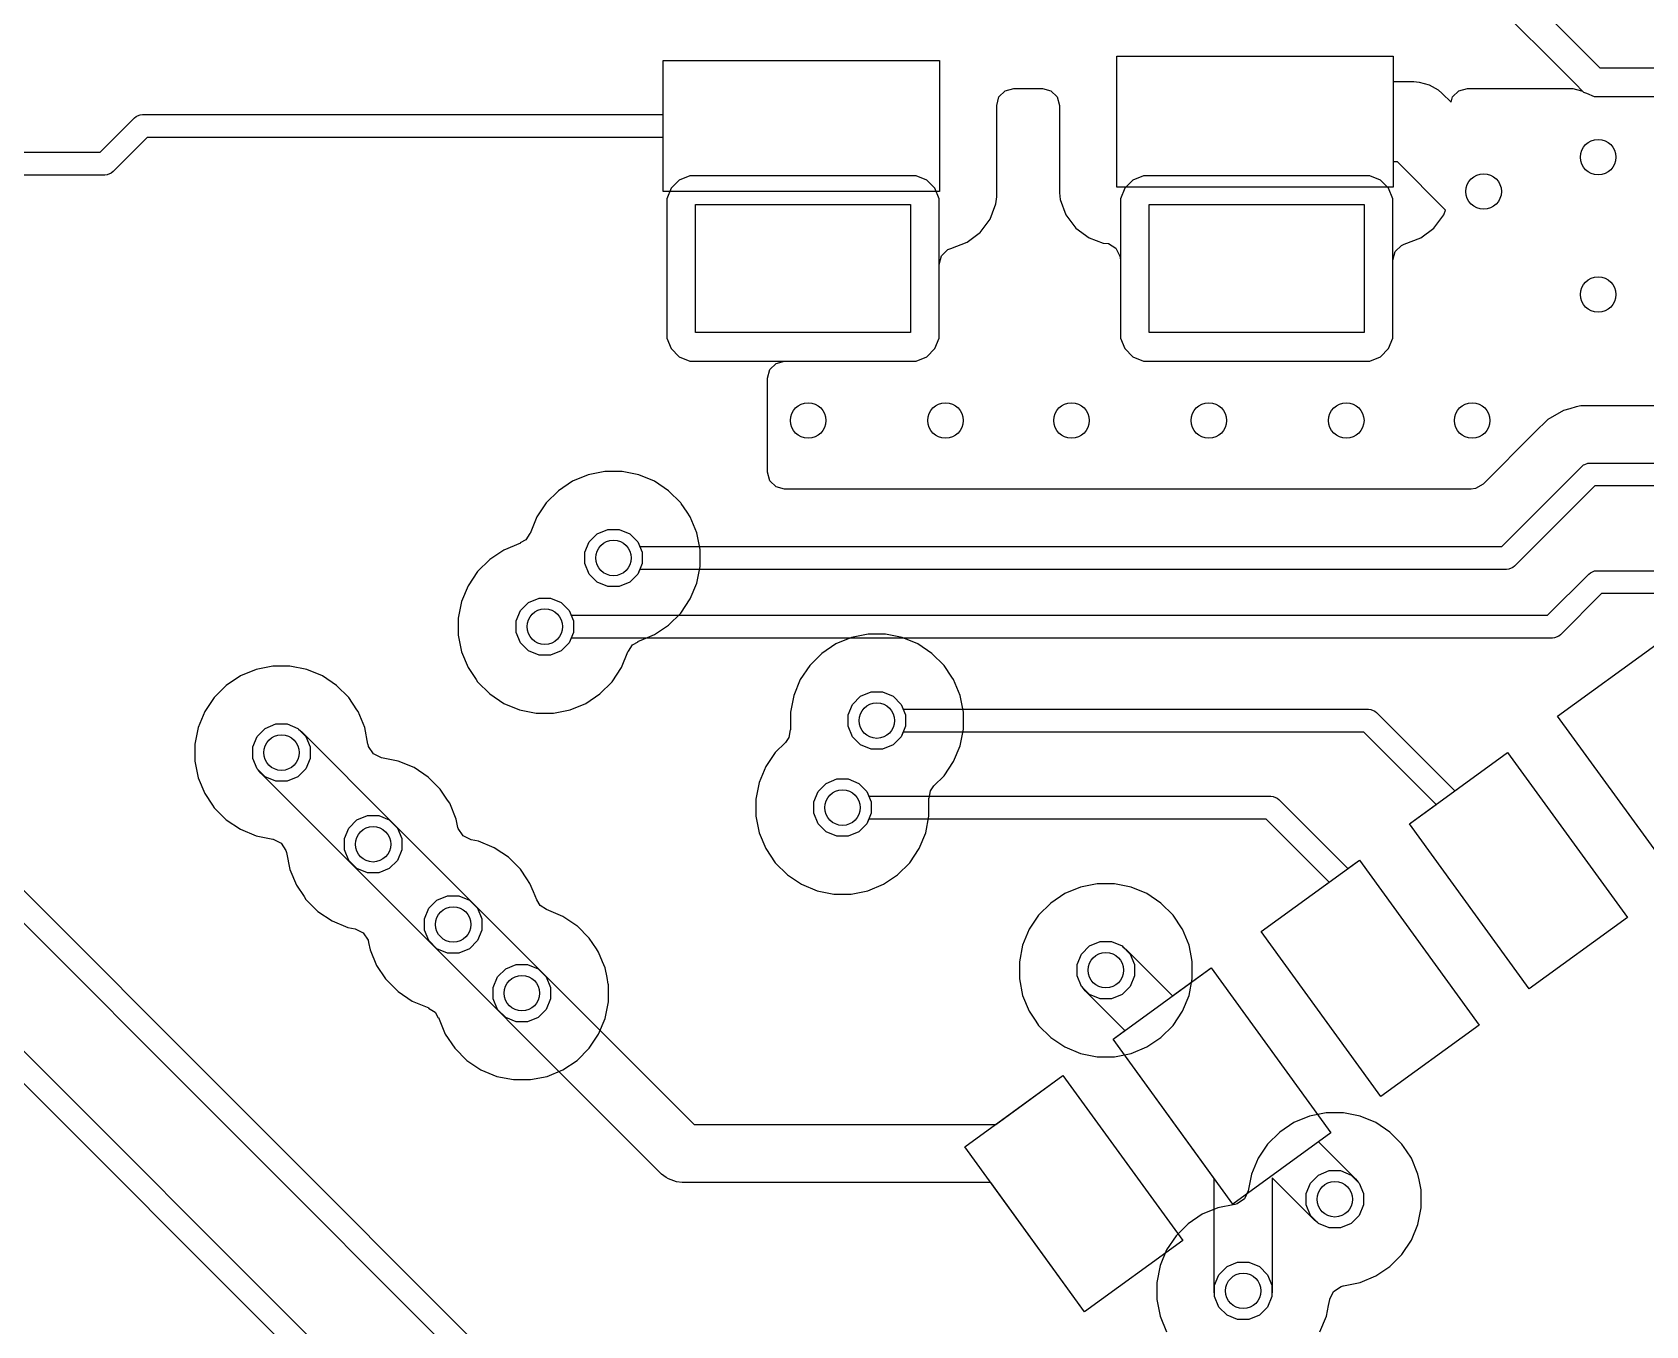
# Model space of a CAD drawing. Extents: x 0 to 3.78, y -0.8 to 2.03.
# Drawn here: x 2.316 to 2.871, y 0.634 to 1.078 of the extents above; entities that cross this region are included whole.
import ezdxf

# ---------------------------------------------------------------- set-up
doc = ezdxf.new("R2010")
doc.units = 0
doc.header["$MEASUREMENT"] = 0
doc.layers.add('BLACK', color=7, linetype='CONTINUOUS')

msp = doc.modelspace()

# ---------------------------------------------------------------- linework, layer by layer
at = {"layer": 'BLACK', "linetype": 'CONTINUOUS'}
for p, q in [((2.82491, 1.09617), (2.85491, 1.06617)), ((2.81654, 1.09059), (2.84621, 1.06092)), ((2.5328, 1.05009), (2.5328, 1.06865)), ((2.5328, 1.06865), (2.6278, 1.06865)), ((2.5328, 1.02365), (2.5328, 1.06865)), ((2.5328, 1.06865), (2.6278, 1.06865)), ((2.6278, 1.06865), (2.6278, 1.02365)), ((2.6278, 1.06865), (2.6278, 1.02365)), ((2.6888, 1.0251), (2.6888, 1.0701)), ((2.6888, 1.0701), (2.7838, 1.0701)), ((2.6888, 1.0251), (2.6888, 1.0701)), ((2.6888, 1.0701), (2.7838, 1.0701)), ((2.7838, 1.0701), (2.7838, 1.06138)), ((2.7838, 1.0701), (2.7838, 1.0251)), ((2.85491, 1.06617), (3.52491, 1.06617)), ((2.7838, 1.06138), (2.79098, 1.06138)), ((2.79098, 1.06138), (2.79278, 1.06126)), ((2.79278, 1.06126), (2.79626, 1.06033)), ((2.79626, 1.06033), (2.79937, 1.05853)), ((2.84621, 1.06092), (2.84621, 1.06092)), ((2.84621, 1.06092), (2.84932, 1.05781)), ((2.64751, 1.05319), (2.64829, 1.05612)), ((2.64829, 1.05612), (2.65044, 1.05827)), ((2.65044, 1.05827), (2.65337, 1.05906)), ((2.65337, 1.05906), (2.66325, 1.05906)), ((2.66325, 1.05906), (2.66618, 1.05827)), ((2.66618, 1.05827), (2.66833, 1.05612)), ((2.66833, 1.05612), (2.66911, 1.05319)), ((2.79937, 1.05853), (2.80073, 1.05734)), ((2.80073, 1.05734), (2.80378, 1.05429)), ((2.80378, 1.05429), (2.80427, 1.05612)), ((2.80427, 1.05612), (2.80642, 1.05827)), ((2.80642, 1.05827), (2.80935, 1.05906)), ((2.80935, 1.05906), (2.84568, 1.05906)), ((2.84568, 1.05906), (2.84861, 1.05827)), ((2.84861, 1.05827), (2.84894, 1.05807)), ((2.84894, 1.05807), (2.84932, 1.05781)), ((2.84932, 1.05781), (2.85038, 1.05737)), ((2.84932, 1.05781), (2.84932, 1.05781)), ((2.84932, 1.05781), (2.84932, 1.05781)), ((2.84932, 1.05781), (2.85038, 1.05737)), ((2.85038, 1.05737), (2.85038, 1.05737)), ((2.85038, 1.05737), (2.85294, 1.05631)), ((2.85038, 1.05737), (2.85038, 1.05737)), ((2.85038, 1.05737), (2.85294, 1.05631)), ((2.85294, 1.05631), (2.85755, 1.05631)), ((2.85294, 1.05631), (2.85755, 1.05631)), ((2.85755, 1.05631), (2.85755, 1.05631)), ((2.85755, 1.05631), (3.50918, 1.05631)), ((2.85755, 1.05631), (2.85755, 1.05631)), ((2.85755, 1.05631), (3.03938, 1.05631)), ((2.33922, 1.03717), (2.351, 1.04894)), ((2.351, 1.04894), (2.35159, 1.04943)), ((2.35159, 1.04943), (2.35201, 1.0496)), ((2.35201, 1.0496), (2.35301, 1.05002)), ((2.35301, 1.05002), (2.35378, 1.05009)), ((2.35378, 1.05009), (2.5328, 1.05009)), ((2.64751, 1.02177), (2.64751, 1.05319)), ((2.66911, 1.05319), (2.66911, 1.02322)), ((2.35541, 1.04222), (2.34364, 1.03044)), ((2.5328, 1.04222), (2.35541, 1.04222)), ((2.5328, 1.02365), (2.5328, 1.04222)), ((1.31669, 1.03717), (2.33922, 1.03717)), ((2.78528, 1.03382), (2.7838, 1.03382)), ((2.7838, 1.03382), (2.7838, 1.0251)), ((2.80187, 1.01722), (2.78528, 1.03382)), ((2.34085, 1.02929), (1.31832, 1.02929)), ((2.34162, 1.02937), (2.34085, 1.02929)), ((2.34304, 1.02995), (2.34162, 1.02937)), ((2.34364, 1.03044), (2.34304, 1.02995)), ((2.53832, 1.02753), (2.53554, 1.02476)), ((2.54194, 1.02904), (2.53832, 1.02753)), ((2.54587, 1.02904), (2.54194, 1.02904)), ((2.54194, 1.02904), (2.54194, 1.02904)), ((2.61987, 1.02904), (2.54587, 1.02904)), ((2.62349, 1.02753), (2.61987, 1.02904)), ((2.61987, 1.02904), (2.61987, 1.02904)), ((2.62627, 1.02476), (2.62349, 1.02753)), ((2.62349, 1.02753), (2.62349, 1.02753)), ((2.62349, 1.02753), (2.62349, 1.02753)), ((2.69432, 1.02753), (2.69154, 1.02476)), ((2.69794, 1.02904), (2.69432, 1.02753)), ((2.70187, 1.02904), (2.69794, 1.02904)), ((2.69794, 1.02904), (2.69794, 1.02904)), ((2.77587, 1.02904), (2.70187, 1.02904)), ((2.77949, 1.02753), (2.77587, 1.02904)), ((2.77587, 1.02904), (2.77587, 1.02904)), ((2.78227, 1.02476), (2.77949, 1.02753)), ((2.77949, 1.02753), (2.77949, 1.02753)), ((2.77949, 1.02753), (2.77949, 1.02753)), ((2.6278, 1.02365), (2.5328, 1.02365)), ((2.6278, 1.02365), (2.5328, 1.02365)), ((2.53554, 1.02476), (2.53404, 1.02113)), ((2.53404, 1.02113), (2.53404, 0.97321)), ((2.62777, 1.02113), (2.62627, 1.02476)), ((2.62777, 1.02113), (2.62777, 1.02113)), ((2.62777, 0.97321), (2.62777, 1.02113)), ((2.64726, 1.01942), (2.64751, 1.02177)), ((2.66911, 1.02322), (2.66911, 1.02321)), ((2.66911, 1.02321), (2.66937, 1.02087)), ((2.66937, 1.02087), (2.67134, 1.01557)), ((2.7838, 1.0251), (2.6888, 1.0251)), ((2.7838, 1.0251), (2.6888, 1.0251)), ((2.69154, 1.02476), (2.69004, 1.02113)), ((2.69004, 1.02113), (2.69004, 0.97321)), ((2.78377, 1.02113), (2.78227, 1.02476)), ((2.78377, 1.01514), (2.78377, 1.02113)), ((2.54391, 1.01917), (2.61791, 1.01917)), ((2.54391, 0.97517), (2.54391, 1.01917)), ((2.61791, 1.01917), (2.61791, 0.97517)), ((2.64528, 1.01411), (2.64608, 1.01626)), ((2.64608, 1.01626), (2.64726, 1.01942)), ((2.67134, 1.01557), (2.67134, 1.01557)), ((2.67134, 1.01557), (2.67474, 1.01104)), ((2.69991, 1.01917), (2.77391, 1.01917)), ((2.69991, 0.97517), (2.69991, 1.01917)), ((2.77391, 1.01917), (2.77391, 0.97517)), ((2.79786, 1.01104), (2.80125, 1.01557)), ((2.80125, 1.01557), (2.80187, 1.01722)), ((2.80125, 1.01557), (2.80125, 1.01557)), ((2.64188, 1.00958), (2.64358, 1.01185)), ((2.64358, 1.01185), (2.64528, 1.01411)), ((2.64528, 1.01411), (2.64528, 1.01411)), ((2.67474, 1.01104), (2.67474, 1.01104)), ((2.67474, 1.01104), (2.67927, 1.00764)), ((2.78377, 0.97321), (2.78377, 1.01514)), ((2.79333, 1.00764), (2.79786, 1.01104)), ((2.79786, 1.01104), (2.79786, 1.01104)), ((2.63169, 1.00407), (2.63734, 1.00618)), ((2.63734, 1.00618), (2.64152, 1.00931)), ((2.63734, 1.00618), (2.63734, 1.00618)), ((2.64152, 1.00931), (2.64188, 1.00958)), ((2.67927, 1.00764), (2.67927, 1.00764)), ((2.67927, 1.00764), (2.68414, 1.00583)), ((2.68414, 1.00583), (2.68596, 1.00574)), ((2.68596, 1.00574), (2.68852, 1.0041)), ((2.78455, 1.00294), (2.7867, 1.00508)), ((2.7867, 1.00508), (2.78758, 1.0055)), ((2.78758, 1.0055), (2.79333, 1.00764)), ((2.79333, 1.00764), (2.79333, 1.00764)), ((2.09334, 1.00278), (2.50163, 0.59449)), ((2.62777, 0.99855), (2.62855, 1.00149)), ((2.62855, 1.00149), (2.6307, 1.00363)), ((2.6307, 1.00363), (2.63171, 1.00403)), ((2.63171, 1.00403), (2.63169, 1.00407)), ((2.68852, 1.0041), (2.68991, 1.0014)), ((2.68991, 1.0014), (2.69004, 1.00015)), ((2.69004, 1.00015), (2.69004, 0.97321)), ((2.78377, 1), (2.78455, 1.00294)), ((2.78377, 0.97321), (2.78377, 1)), ((2.49722, 0.58777), (2.08892, 0.99606)), ((2.62777, 0.97321), (2.62777, 0.99855)), ((2.06971, 0.97129), (2.48195, 0.55906)), ((2.53404, 0.97321), (2.53554, 0.96959)), ((2.61791, 0.97517), (2.54391, 0.97517)), ((2.62627, 0.96959), (2.62777, 0.97321)), ((2.62627, 0.96959), (2.62777, 0.97321)), ((2.69004, 0.97321), (2.69154, 0.96959)), ((2.69004, 0.97321), (2.69154, 0.96959)), ((2.77391, 0.97517), (2.69991, 0.97517)), ((2.78227, 0.96959), (2.78377, 0.97321)), ((2.78227, 0.96959), (2.78377, 0.97321)), ((2.53554, 0.96959), (2.53554, 0.96959)), ((2.53554, 0.96959), (2.53554, 0.96959)), ((2.53554, 0.96959), (2.53832, 0.96681)), ((2.53832, 0.96681), (2.54194, 0.96531)), ((2.61987, 0.96531), (2.62349, 0.96681)), ((2.61987, 0.96531), (2.62349, 0.96681)), ((2.62349, 0.96681), (2.62627, 0.96959)), ((2.62349, 0.96681), (2.62627, 0.96959)), ((2.69154, 0.96959), (2.69154, 0.96959)), ((2.69154, 0.96959), (2.69154, 0.96959)), ((2.69154, 0.96959), (2.69432, 0.96681)), ((2.69154, 0.96959), (2.69154, 0.96959)), ((2.69154, 0.96959), (2.69154, 0.96959)), ((2.69154, 0.96959), (2.69432, 0.96681)), ((2.69432, 0.96681), (2.69794, 0.96531)), ((2.69432, 0.96681), (2.69794, 0.96531)), ((2.77587, 0.96531), (2.77949, 0.96681)), ((2.77587, 0.96531), (2.77949, 0.96681)), ((2.77949, 0.96681), (2.78227, 0.96959)), ((2.77949, 0.96681), (2.78227, 0.96959)), ((2.47753, 0.55233), (2.0653, 0.96457)), ((2.54194, 0.96531), (2.54194, 0.96531)), ((2.54194, 0.96531), (2.61987, 0.96531)), ((2.5687, 0.95944), (2.56949, 0.96238)), ((2.56949, 0.96238), (2.57163, 0.96453)), ((2.57163, 0.96453), (2.57457, 0.96531)), ((2.57457, 0.96531), (2.61987, 0.96531)), ((2.61987, 0.96531), (2.61987, 0.96531)), ((2.61987, 0.96531), (2.61987, 0.96531)), ((2.69794, 0.96531), (2.69794, 0.96531)), ((2.69794, 0.96531), (2.77587, 0.96531)), ((2.69794, 0.96531), (2.69794, 0.96531)), ((2.69794, 0.96531), (2.77587, 0.96531)), ((2.77587, 0.96531), (2.77587, 0.96531)), ((2.77587, 0.96531), (2.77587, 0.96531)), ((2.5687, 0.92715), (2.5687, 0.95944)), ((2.84461, 0.94896), (2.84241, 0.94837)), ((2.84681, 0.94955), (2.84461, 0.94896)), ((2.84842, 0.94998), (2.84681, 0.94955)), ((2.84681, 0.94955), (2.84681, 0.94955)), ((2.95123, 0.94998), (2.84842, 0.94998)), ((2.83702, 0.94525), (2.83261, 0.94085)), ((2.84241, 0.94837), (2.83702, 0.94525)), ((2.83261, 0.94085), (2.81476, 0.923)), ((2.51282, 0.92738), (2.50707, 0.92624)), ((2.51868, 0.92738), (2.51282, 0.92738)), ((2.52442, 0.92624), (2.51868, 0.92738)), ((2.56949, 0.92421), (2.5687, 0.92715)), ((2.8212, 0.90157), (2.84875, 0.92912)), ((2.84875, 0.92912), (2.84935, 0.92961)), ((2.84935, 0.92961), (2.84976, 0.92978)), ((2.84976, 0.92978), (2.85076, 0.9302)), ((2.85076, 0.9302), (2.85153, 0.93027)), ((2.85153, 0.93027), (2.95471, 0.93027)), ((2.50166, 0.924), (2.49679, 0.92074)), ((2.50707, 0.92624), (2.50166, 0.924)), ((2.50166, 0.924), (2.50166, 0.924)), ((2.50707, 0.92624), (2.50707, 0.92624)), ((2.52984, 0.924), (2.52442, 0.92624)), ((2.52442, 0.92624), (2.52442, 0.92624)), ((2.53471, 0.92074), (2.52984, 0.924)), ((2.52984, 0.924), (2.52984, 0.924)), ((2.57163, 0.92207), (2.56949, 0.92421)), ((2.57457, 0.92128), (2.57163, 0.92207)), ((2.81061, 0.92128), (2.57457, 0.92128)), ((2.81213, 0.92148), (2.81061, 0.92128)), ((2.81476, 0.923), (2.81213, 0.92148)), ((2.85316, 0.9224), (2.82562, 0.89485)), ((2.94929, 0.9224), (2.85316, 0.9224)), ((2.49264, 0.9166), (2.48939, 0.91173)), ((2.49679, 0.92074), (2.49264, 0.9166)), ((2.49264, 0.9166), (2.49264, 0.9166)), ((2.49679, 0.92074), (2.49679, 0.92074)), ((2.53885, 0.9166), (2.53471, 0.92074)), ((2.53471, 0.92074), (2.53471, 0.92074)), ((2.53904, 0.91632), (2.53885, 0.9166)), ((2.54103, 0.91334), (2.53904, 0.91632)), ((2.48939, 0.91173), (2.48704, 0.90605)), ((2.48939, 0.91173), (2.48939, 0.91173)), ((2.54211, 0.91173), (2.54103, 0.91334)), ((2.54103, 0.91334), (2.54103, 0.91334)), ((2.54435, 0.90631), (2.54211, 0.91173)), ((2.54211, 0.91173), (2.54211, 0.91173)), ((2.54211, 0.91173), (2.54211, 0.91173)), ((2.48695, 0.90608), (2.48559, 0.9039)), ((2.48704, 0.90605), (2.48695, 0.90608)), ((2.5074, 0.90322), (2.51017, 0.90599)), ((2.5074, 0.90322), (2.51017, 0.90599)), ((2.51017, 0.90599), (2.51379, 0.90748)), ((2.51017, 0.90599), (2.51379, 0.90748)), ((2.51379, 0.90748), (2.51771, 0.90748)), ((2.51379, 0.90748), (2.51771, 0.90748)), ((2.51771, 0.90748), (2.52133, 0.90599)), ((2.51771, 0.90748), (2.52133, 0.90599)), ((2.52133, 0.90599), (2.5241, 0.90322)), ((2.52133, 0.90599), (2.5241, 0.90322)), ((2.54549, 0.90057), (2.54435, 0.90631)), ((2.47804, 0.90037), (2.47317, 0.89712)), ((2.48372, 0.90273), (2.47804, 0.90037)), ((2.47804, 0.90037), (2.47804, 0.90037)), ((2.48559, 0.9039), (2.48369, 0.9028)), ((2.48369, 0.9028), (2.48372, 0.90273)), ((2.5059, 0.8996), (2.5074, 0.90322)), ((2.5059, 0.8996), (2.5074, 0.90322)), ((2.5059, 0.89568), (2.5059, 0.8996)), ((2.5059, 0.89568), (2.5059, 0.8996)), ((2.5241, 0.90322), (2.52559, 0.8996)), ((2.5241, 0.90322), (2.52477, 0.90157)), ((2.52477, 0.90157), (2.8212, 0.90157)), ((2.52559, 0.8996), (2.52559, 0.89568)), ((2.54549, 0.89471), (2.54549, 0.90057)), ((2.47317, 0.89712), (2.46902, 0.89298)), ((2.47317, 0.89712), (2.47317, 0.89712)), ((2.5074, 0.89206), (2.5059, 0.89568)), ((2.5074, 0.89206), (2.5059, 0.89568)), ((2.52559, 0.89568), (2.5241, 0.89206)), ((2.52477, 0.8937), (2.5241, 0.89206)), ((2.82283, 0.8937), (2.52477, 0.8937)), ((2.54435, 0.88896), (2.54549, 0.89471)), ((2.8236, 0.89378), (2.82283, 0.8937)), ((2.82502, 0.89436), (2.8236, 0.89378)), ((2.82562, 0.89485), (2.82502, 0.89436)), ((2.46577, 0.8881), (2.46352, 0.88269)), ((2.46902, 0.89298), (2.46577, 0.88811)), ((2.46577, 0.88811), (2.46577, 0.8881)), ((2.46902, 0.89298), (2.46902, 0.89298)), ((2.51017, 0.88929), (2.5074, 0.89206)), ((2.51017, 0.88929), (2.5074, 0.89206)), ((2.51379, 0.88779), (2.51017, 0.88929)), ((2.51379, 0.88779), (2.51017, 0.88929)), ((2.51771, 0.88779), (2.51379, 0.88779)), ((2.51771, 0.88779), (2.51379, 0.88779)), ((2.52133, 0.88929), (2.51771, 0.88779)), ((2.52133, 0.88929), (2.51771, 0.88779)), ((2.5241, 0.89206), (2.52133, 0.88929)), ((2.5241, 0.89206), (2.52133, 0.88929)), ((2.54211, 0.88355), (2.54435, 0.88896)), ((2.83695, 0.87795), (2.85109, 0.89209)), ((2.85109, 0.89209), (2.85169, 0.89258)), ((2.85169, 0.89258), (2.85311, 0.89317)), ((2.85311, 0.89317), (2.85388, 0.89325)), ((2.85388, 0.89325), (2.90374, 0.89325)), ((2.46352, 0.88269), (2.46238, 0.87695)), ((2.46352, 0.88269), (2.46352, 0.88269)), ((2.48378, 0.87959), (2.48655, 0.88236)), ((2.48378, 0.87959), (2.48655, 0.88236)), ((2.48655, 0.88236), (2.49017, 0.88386)), ((2.48655, 0.88236), (2.49017, 0.88386)), ((2.49017, 0.88386), (2.49408, 0.88386)), ((2.49017, 0.88386), (2.49408, 0.88386)), ((2.49408, 0.88386), (2.4977, 0.88236)), ((2.49408, 0.88386), (2.4977, 0.88236)), ((2.4977, 0.88236), (2.50047, 0.87959)), ((2.4977, 0.88236), (2.50047, 0.87959)), ((2.53885, 0.87868), (2.54211, 0.88355)), ((2.85551, 0.88537), (2.84137, 0.87123)), ((2.89832, 0.88537), (2.85551, 0.88537)), ((2.46238, 0.87695), (2.46238, 0.87109)), ((2.48228, 0.87597), (2.48378, 0.87959)), ((2.48228, 0.87597), (2.48378, 0.87959)), ((2.50047, 0.87959), (2.50197, 0.87597)), ((2.50047, 0.87959), (2.50115, 0.87795)), ((2.50115, 0.87795), (2.83695, 0.87795)), ((2.53471, 0.87453), (2.53885, 0.87868)), ((2.46238, 0.87109), (2.46352, 0.86534)), ((2.48228, 0.87206), (2.48228, 0.87597)), ((2.48228, 0.87206), (2.48228, 0.87597)), ((2.48378, 0.86844), (2.48228, 0.87206)), ((2.48378, 0.86844), (2.48228, 0.87206)), ((2.50197, 0.87206), (2.50047, 0.86844)), ((2.50197, 0.87597), (2.50197, 0.87206)), ((2.52605, 0.86971), (2.52984, 0.87128)), ((2.52984, 0.87128), (2.53471, 0.87453)), ((2.60337, 0.87148), (2.59762, 0.87033)), ((2.60923, 0.87148), (2.60337, 0.87148)), ((2.61498, 0.87033), (2.60923, 0.87148)), ((2.84137, 0.87123), (2.84077, 0.87074)), ((2.48655, 0.86567), (2.48378, 0.86844)), ((2.48655, 0.86567), (2.48378, 0.86844)), ((2.49017, 0.86417), (2.48655, 0.86567)), ((2.49017, 0.86417), (2.48655, 0.86567)), ((2.4977, 0.86567), (2.49408, 0.86417)), ((2.4977, 0.86567), (2.49408, 0.86417)), ((2.50047, 0.86844), (2.4977, 0.86567)), ((2.50047, 0.86844), (2.4977, 0.86567)), ((2.50115, 0.87008), (2.50047, 0.86844)), ((2.83858, 0.87008), (2.50115, 0.87008)), ((2.52073, 0.86534), (2.52084, 0.86561)), ((2.52084, 0.86561), (2.52092, 0.86557)), ((2.52092, 0.86557), (2.52228, 0.86775)), ((2.52228, 0.86775), (2.52419, 0.86886)), ((2.52416, 0.86893), (2.52605, 0.86971)), ((2.52419, 0.86886), (2.52416, 0.86893)), ((2.59221, 0.86809), (2.58734, 0.86484)), ((2.59762, 0.87033), (2.59221, 0.86809)), ((2.59221, 0.86809), (2.59221, 0.86809)), ((2.59762, 0.87033), (2.59762, 0.87033)), ((2.62039, 0.86809), (2.61498, 0.87033)), ((2.61498, 0.87033), (2.61498, 0.87033)), ((2.62526, 0.86484), (2.62039, 0.86809)), ((2.62039, 0.86809), (2.62039, 0.86809)), ((2.83935, 0.87015), (2.83858, 0.87008)), ((2.84077, 0.87074), (2.83935, 0.87015)), ((2.84039, 0.84328), (2.87415, 0.86781)), ((2.84039, 0.84328), (2.87415, 0.86781)), ((2.39865, 0.86045), (2.3929, 0.85931)), ((2.4045, 0.86045), (2.39865, 0.86045)), ((2.41025, 0.85931), (2.4045, 0.86045)), ((2.46352, 0.86534), (2.46352, 0.86534)), ((2.46352, 0.86534), (2.46577, 0.85993)), ((2.49408, 0.86417), (2.49017, 0.86417)), ((2.49408, 0.86417), (2.49017, 0.86417)), ((2.51848, 0.85993), (2.52073, 0.86534)), ((2.52073, 0.86534), (2.52073, 0.86534)), ((2.5832, 0.86069), (2.57994, 0.85582)), ((2.58734, 0.86484), (2.5832, 0.86069)), ((2.5832, 0.86069), (2.5832, 0.86069)), ((2.58734, 0.86484), (2.58734, 0.86484)), ((2.6294, 0.86069), (2.62526, 0.86484)), ((2.62526, 0.86484), (2.62526, 0.86484)), ((2.63213, 0.85661), (2.6294, 0.86069)), ((2.6294, 0.86069), (2.6294, 0.86069)), ((2.38749, 0.85707), (2.38261, 0.85381)), ((2.3929, 0.85931), (2.38749, 0.85707)), ((2.38749, 0.85707), (2.38749, 0.85707)), ((2.3929, 0.85931), (2.3929, 0.85931)), ((2.41566, 0.85707), (2.41025, 0.85931)), ((2.41025, 0.85931), (2.41025, 0.85931)), ((2.42054, 0.85381), (2.41566, 0.85707)), ((2.41566, 0.85707), (2.41566, 0.85707)), ((2.46577, 0.85993), (2.46577, 0.85993)), ((2.46577, 0.85993), (2.46851, 0.85582)), ((2.46851, 0.85582), (2.46902, 0.85506)), ((2.46902, 0.85506), (2.47317, 0.85091)), ((2.51109, 0.85091), (2.51523, 0.85506)), ((2.51523, 0.85506), (2.51848, 0.85993)), ((2.57994, 0.85582), (2.5777, 0.85041)), ((2.57994, 0.85582), (2.57994, 0.85582)), ((2.63266, 0.85582), (2.63213, 0.85661)), ((2.6349, 0.85041), (2.63266, 0.85582)), ((2.37847, 0.84967), (2.37522, 0.8448)), ((2.38261, 0.85381), (2.37847, 0.84967)), ((2.37847, 0.84967), (2.37847, 0.84967)), ((2.38261, 0.85381), (2.38261, 0.85381)), ((2.42468, 0.84967), (2.42054, 0.85381)), ((2.42054, 0.85381), (2.42054, 0.85381)), ((2.42752, 0.84541), (2.42468, 0.84967)), ((2.42468, 0.84967), (2.42468, 0.84967)), ((2.47317, 0.85091), (2.47317, 0.85091)), ((2.47317, 0.85091), (2.47804, 0.84766)), ((2.50622, 0.84766), (2.51109, 0.85091)), ((2.5777, 0.85041), (2.57656, 0.84466)), ((2.5777, 0.85041), (2.5777, 0.85041)), ((2.59795, 0.84731), (2.60072, 0.85008)), ((2.59795, 0.84731), (2.60072, 0.85008)), ((2.60072, 0.85008), (2.60434, 0.85158)), ((2.60072, 0.85008), (2.60434, 0.85158)), ((2.60434, 0.85158), (2.60826, 0.85158)), ((2.60434, 0.85158), (2.60826, 0.85158)), ((2.60826, 0.85158), (2.61188, 0.85008)), ((2.60826, 0.85158), (2.61188, 0.85008)), ((2.61188, 0.85008), (2.61465, 0.84731)), ((2.61188, 0.85008), (2.61465, 0.84731)), ((2.63604, 0.84466), (2.6349, 0.85041)), ((2.37522, 0.8448), (2.37297, 0.83938)), ((2.37522, 0.8448), (2.37522, 0.8448)), ((2.42793, 0.8448), (2.42752, 0.84541)), ((2.43018, 0.83938), (2.42793, 0.8448)), ((2.47804, 0.84766), (2.47804, 0.84766)), ((2.47804, 0.84766), (2.47804, 0.84766)), ((2.47804, 0.84766), (2.48345, 0.84541)), ((2.48345, 0.84541), (2.4892, 0.84427)), ((2.4892, 0.84427), (2.49506, 0.84427)), ((2.49506, 0.84427), (2.5008, 0.84541)), ((2.5008, 0.84541), (2.50622, 0.84766)), ((2.57656, 0.84466), (2.57656, 0.83851)), ((2.59645, 0.84369), (2.59795, 0.84731)), ((2.59645, 0.84369), (2.59795, 0.84731)), ((2.59645, 0.83977), (2.59645, 0.84369)), ((2.59645, 0.83977), (2.59645, 0.84369)), ((2.61465, 0.84731), (2.61615, 0.84369)), ((2.61465, 0.84731), (2.61533, 0.84567)), ((2.61533, 0.84567), (2.77535, 0.84567)), ((2.61615, 0.84369), (2.61615, 0.83977)), ((2.63604, 0.8388), (2.63604, 0.84466)), ((2.77535, 0.84567), (2.77611, 0.84559)), ((2.77611, 0.84559), (2.77753, 0.84501)), ((2.77753, 0.84501), (2.77813, 0.84452)), ((2.77813, 0.84452), (2.80504, 0.8176)), ((2.37297, 0.83938), (2.37183, 0.83364)), ((2.37297, 0.83938), (2.37297, 0.83938)), ((2.39323, 0.83629), (2.396, 0.83906)), ((2.39323, 0.83629), (2.396, 0.83906)), ((2.396, 0.83906), (2.39962, 0.84056)), ((2.396, 0.83906), (2.39962, 0.84056)), ((2.39962, 0.84056), (2.40353, 0.84056)), ((2.39962, 0.84056), (2.40353, 0.84056)), ((2.40353, 0.84056), (2.40715, 0.83906)), ((2.40353, 0.84056), (2.40715, 0.83906)), ((2.40715, 0.83906), (2.40992, 0.83629)), ((2.40715, 0.83906), (2.40744, 0.83877)), ((2.40744, 0.83877), (2.40865, 0.83778)), ((2.40865, 0.83778), (2.44014, 0.80628)), ((2.43132, 0.83364), (2.43018, 0.83938)), ((2.57647, 0.83851), (2.57604, 0.83596)), ((2.57656, 0.83851), (2.57647, 0.83851)), ((2.59795, 0.83615), (2.59645, 0.83977)), ((2.59795, 0.83615), (2.59645, 0.83977)), ((2.61615, 0.83977), (2.61465, 0.83615)), ((2.61533, 0.8378), (2.61465, 0.83615)), ((2.77372, 0.8378), (2.61533, 0.8378)), ((2.6349, 0.83306), (2.63604, 0.8388)), ((2.7986, 0.81292), (2.77372, 0.8378)), ((2.88158, 0.78659), (2.84039, 0.84328)), ((2.88158, 0.78659), (2.84039, 0.84328)), ((2.37183, 0.83364), (2.37183, 0.82778)), ((2.39173, 0.83267), (2.39323, 0.83629)), ((2.39173, 0.83267), (2.39323, 0.83629)), ((2.39173, 0.82875), (2.39173, 0.83267)), ((2.39173, 0.82875), (2.39173, 0.83267)), ((2.40992, 0.83629), (2.41142, 0.83267)), ((2.41142, 0.83267), (2.41142, 0.82875)), ((2.43133, 0.83358), (2.43132, 0.83364)), ((2.43153, 0.83284), (2.43133, 0.83358)), ((2.43322, 0.83031), (2.43153, 0.83284)), ((2.57485, 0.83424), (2.57138, 0.83077)), ((2.57604, 0.83596), (2.57485, 0.83424)), ((2.60072, 0.83338), (2.59795, 0.83615)), ((2.60072, 0.83338), (2.59795, 0.83615)), ((2.60434, 0.83189), (2.60072, 0.83338)), ((2.60434, 0.83189), (2.60072, 0.83338)), ((2.61188, 0.83338), (2.60826, 0.83189)), ((2.61188, 0.83338), (2.60826, 0.83189)), ((2.61465, 0.83615), (2.61188, 0.83338)), ((2.61465, 0.83615), (2.61188, 0.83338)), ((2.63266, 0.82764), (2.6349, 0.83306)), ((2.37183, 0.82778), (2.37297, 0.82203)), ((2.39323, 0.82513), (2.39173, 0.82875)), ((2.39323, 0.82513), (2.39173, 0.82875)), ((2.41142, 0.82875), (2.40992, 0.82513)), ((2.43594, 0.82897), (2.43322, 0.83031)), ((2.44175, 0.82781), (2.43594, 0.82897)), ((2.44716, 0.82557), (2.44175, 0.82781)), ((2.44175, 0.82781), (2.44175, 0.82781)), ((2.57138, 0.83077), (2.56813, 0.8259)), ((2.57138, 0.83077), (2.57138, 0.83077)), ((2.60826, 0.83189), (2.60434, 0.83189)), ((2.60826, 0.83189), (2.60434, 0.83189)), ((2.6294, 0.82277), (2.63266, 0.82764)), ((2.78943, 0.80626), (2.82319, 0.83079)), ((2.80504, 0.8176), (2.82319, 0.83079)), ((2.82319, 0.83079), (2.86438, 0.77409)), ((2.82319, 0.83079), (2.86438, 0.77409)), ((2.37297, 0.82203), (2.37297, 0.82203)), ((2.37297, 0.82203), (2.37522, 0.81662)), ((2.396, 0.82236), (2.39323, 0.82513)), ((2.39351, 0.82485), (2.39323, 0.82513)), ((2.3945, 0.82364), (2.39351, 0.82485)), ((2.426, 0.79214), (2.3945, 0.82364)), ((2.39962, 0.82086), (2.396, 0.82236)), ((2.40715, 0.82236), (2.40353, 0.82086)), ((2.40992, 0.82513), (2.40715, 0.82236)), ((2.45203, 0.82232), (2.44716, 0.82557)), ((2.44716, 0.82557), (2.44716, 0.82557)), ((2.45617, 0.81817), (2.45203, 0.82232)), ((2.45203, 0.82232), (2.45203, 0.82232)), ((2.56813, 0.8259), (2.56589, 0.82049)), ((2.56813, 0.8259), (2.56813, 0.8259)), ((2.58891, 0.82016), (2.59253, 0.82166)), ((2.58891, 0.82016), (2.59253, 0.82166)), ((2.59253, 0.82166), (2.59645, 0.82166)), ((2.59253, 0.82166), (2.59645, 0.82166)), ((2.59645, 0.82166), (2.60007, 0.82016)), ((2.59645, 0.82166), (2.60007, 0.82016)), ((2.62594, 0.81931), (2.6294, 0.82277)), ((2.37522, 0.81662), (2.37522, 0.81662)), ((2.37522, 0.81662), (2.3779, 0.8126)), ((2.40353, 0.82086), (2.39962, 0.82086)), ((2.45847, 0.81474), (2.45617, 0.81817)), ((2.45617, 0.81817), (2.45617, 0.81817)), ((2.56589, 0.82049), (2.56474, 0.81474)), ((2.56589, 0.82049), (2.56589, 0.82049)), ((2.58464, 0.81377), (2.58614, 0.81739)), ((2.58464, 0.81377), (2.58614, 0.81739)), ((2.58614, 0.81739), (2.58891, 0.82016)), ((2.58614, 0.81739), (2.58891, 0.82016)), ((2.60007, 0.82016), (2.60284, 0.81739)), ((2.60007, 0.82016), (2.60284, 0.81739)), ((2.60284, 0.81739), (2.60433, 0.81377)), ((2.60284, 0.81739), (2.60352, 0.81575)), ((2.60352, 0.81575), (2.74178, 0.81575)), ((2.62432, 0.81503), (2.62474, 0.81758)), ((2.62474, 0.81758), (2.62594, 0.81931)), ((2.74178, 0.81575), (2.74255, 0.81567)), ((2.74255, 0.81567), (2.74397, 0.81508)), ((2.3779, 0.8126), (2.37847, 0.81175)), ((2.37847, 0.81175), (2.38261, 0.8076)), ((2.45902, 0.81392), (2.45847, 0.81474)), ((2.45943, 0.8133), (2.45902, 0.81392)), ((2.46167, 0.80789), (2.45943, 0.8133)), ((2.56474, 0.81474), (2.56474, 0.80888)), ((2.58464, 0.80985), (2.58464, 0.81377)), ((2.58464, 0.80985), (2.58464, 0.81377)), ((2.60433, 0.81377), (2.60433, 0.80985)), ((2.62423, 0.81474), (2.62423, 0.81503)), ((2.62423, 0.81503), (2.62432, 0.81503)), ((2.62423, 0.80888), (2.62423, 0.81474)), ((2.62423, 0.81474), (2.62423, 0.81474)), ((2.74397, 0.81508), (2.74456, 0.81459)), ((2.74456, 0.81459), (2.76827, 0.79088)), ((2.78943, 0.80626), (2.7986, 0.81292)), ((2.38261, 0.8076), (2.38261, 0.8076)), ((2.38261, 0.8076), (2.38749, 0.80435)), ((2.42322, 0.80117), (2.42472, 0.80479)), ((2.42472, 0.80479), (2.42749, 0.80756)), ((2.42749, 0.80756), (2.43111, 0.80906)), ((2.43111, 0.80906), (2.43503, 0.80906)), ((2.43503, 0.80906), (2.43865, 0.80756)), ((2.43865, 0.80756), (2.44142, 0.80479)), ((2.44014, 0.80628), (2.54351, 0.70291)), ((2.44142, 0.80479), (2.44292, 0.80117)), ((2.46225, 0.805), (2.46167, 0.80789)), ((2.46237, 0.80464), (2.46225, 0.805)), ((2.46237, 0.80462), (2.46237, 0.80464)), ((2.46401, 0.80217), (2.46237, 0.80462)), ((2.56474, 0.80888), (2.56589, 0.80314)), ((2.58614, 0.80623), (2.58464, 0.80985)), ((2.58614, 0.80623), (2.58464, 0.80985)), ((2.58891, 0.80346), (2.58614, 0.80623)), ((2.58891, 0.80346), (2.58614, 0.80623)), ((2.60284, 0.80623), (2.60007, 0.80346)), ((2.60284, 0.80623), (2.60007, 0.80346)), ((2.60433, 0.80985), (2.60284, 0.80623)), ((2.60352, 0.80787), (2.60284, 0.80623)), ((2.74015, 0.80787), (2.60352, 0.80787)), ((2.62309, 0.80313), (2.62423, 0.80888)), ((2.76182, 0.7862), (2.74015, 0.80787)), ((2.83062, 0.74956), (2.78943, 0.80626)), ((2.83062, 0.74956), (2.78943, 0.80626)), ((2.38749, 0.80435), (2.38749, 0.80435)), ((2.38749, 0.80435), (2.38749, 0.80435)), ((2.38749, 0.80435), (2.3929, 0.80211)), ((2.3929, 0.80211), (2.39865, 0.80096)), ((2.39865, 0.80096), (2.39865, 0.80096)), ((2.39865, 0.80096), (2.39871, 0.80095)), ((2.39871, 0.80095), (2.40143, 0.79961)), ((2.40143, 0.79961), (2.40312, 0.79708)), ((2.42322, 0.79725), (2.42322, 0.80117)), ((2.44292, 0.80117), (2.44292, 0.79725)), ((2.46405, 0.80211), (2.46401, 0.80217)), ((2.46406, 0.8021), (2.46405, 0.80211)), ((2.46405, 0.80211), (2.46405, 0.80211)), ((2.46542, 0.80143), (2.46406, 0.8021)), ((2.46677, 0.80076), (2.46542, 0.80143)), ((2.46678, 0.80076), (2.46677, 0.80076)), ((2.46677, 0.80076), (2.46677, 0.80076)), ((2.46931, 0.80025), (2.46678, 0.80076)), ((2.47472, 0.79801), (2.46931, 0.80025)), ((2.46931, 0.80025), (2.46931, 0.80025)), ((2.56589, 0.80314), (2.56589, 0.80313)), ((2.56589, 0.80313), (2.56813, 0.79772)), ((2.59253, 0.80196), (2.58891, 0.80346)), ((2.59253, 0.80196), (2.58891, 0.80346)), ((2.59645, 0.80196), (2.59253, 0.80196)), ((2.59645, 0.80196), (2.59253, 0.80196)), ((2.60007, 0.80346), (2.59645, 0.80196)), ((2.60007, 0.80346), (2.59645, 0.80196)), ((2.62085, 0.79772), (2.62309, 0.80313)), ((2.40312, 0.79708), (2.40331, 0.79634)), ((2.40331, 0.79634), (2.40447, 0.79054)), ((2.42472, 0.79364), (2.42322, 0.79725)), ((2.42749, 0.79087), (2.42472, 0.79364)), ((2.44142, 0.79364), (2.43865, 0.79087)), ((2.44292, 0.79725), (2.44142, 0.79364)), ((2.47731, 0.79628), (2.47472, 0.79801)), ((2.47472, 0.79801), (2.47472, 0.79801)), ((2.47959, 0.79476), (2.47731, 0.79628)), ((2.48373, 0.79061), (2.47959, 0.79476)), ((2.56813, 0.79772), (2.56813, 0.79772)), ((2.56813, 0.79772), (2.57138, 0.79285)), ((2.61759, 0.79285), (2.62085, 0.79772)), ((2.73847, 0.76923), (2.77223, 0.79376)), ((2.76827, 0.79088), (2.77223, 0.79376)), ((2.77223, 0.79376), (2.81342, 0.73706)), ((2.77223, 0.79376), (2.81342, 0.73706)), ((2.40447, 0.79054), (2.40447, 0.79054)), ((2.40447, 0.79054), (2.40671, 0.78512)), ((2.5323, 0.68584), (2.426, 0.79214)), ((2.43111, 0.78937), (2.42749, 0.79087)), ((2.43503, 0.78937), (2.43111, 0.78937)), ((2.43865, 0.79087), (2.43503, 0.78937)), ((2.48594, 0.78731), (2.48373, 0.79061)), ((2.48373, 0.79061), (2.48373, 0.79061)), ((2.57138, 0.79285), (2.57138, 0.79285)), ((2.57138, 0.79285), (2.57553, 0.78871)), ((2.57553, 0.78871), (2.57553, 0.78871)), ((2.57553, 0.78871), (2.5804, 0.78545)), ((2.60858, 0.78545), (2.61345, 0.78871)), ((2.61345, 0.78871), (2.61759, 0.79285)), ((2.40671, 0.78512), (2.40671, 0.78512)), ((2.40671, 0.78512), (2.40932, 0.78122)), ((2.48699, 0.78574), (2.48594, 0.78731)), ((2.48819, 0.78285), (2.48699, 0.78574)), ((2.48934, 0.78006), (2.48819, 0.78285)), ((2.5804, 0.78545), (2.5804, 0.78545)), ((2.5804, 0.78545), (2.5804, 0.78545)), ((2.5804, 0.78545), (2.58581, 0.78321)), ((2.58581, 0.78321), (2.59156, 0.78207)), ((2.59742, 0.78207), (2.60316, 0.78321)), ((2.60316, 0.78321), (2.60858, 0.78545)), ((2.67636, 0.78451), (2.67095, 0.78226)), ((2.68211, 0.78565), (2.67636, 0.78451)), ((2.67636, 0.78451), (2.67636, 0.78451)), ((2.68797, 0.78565), (2.68211, 0.78565)), ((2.69372, 0.78451), (2.68797, 0.78565)), ((2.69913, 0.78226), (2.69372, 0.78451)), ((2.69372, 0.78451), (2.69372, 0.78451)), ((2.73847, 0.76923), (2.76182, 0.7862)), ((2.40932, 0.78122), (2.40997, 0.78025)), ((2.40997, 0.78025), (2.41411, 0.77611)), ((2.45078, 0.77361), (2.45228, 0.77723)), ((2.45228, 0.77723), (2.45505, 0.78)), ((2.45505, 0.78), (2.45867, 0.7815)), ((2.45867, 0.7815), (2.46259, 0.7815)), ((2.46259, 0.7815), (2.46621, 0.78)), ((2.46621, 0.78), (2.46898, 0.77723)), ((2.46898, 0.77723), (2.47048, 0.77361)), ((2.48941, 0.78009), (2.48934, 0.78006)), ((2.49051, 0.77819), (2.48941, 0.78009)), ((2.4927, 0.77683), (2.49051, 0.77819)), ((2.49266, 0.77674), (2.4927, 0.77683)), ((2.49834, 0.77439), (2.49266, 0.77674)), ((2.59156, 0.78207), (2.59742, 0.78207)), ((2.66608, 0.77901), (2.66194, 0.77487)), ((2.67095, 0.78226), (2.66608, 0.77901)), ((2.66608, 0.77901), (2.66608, 0.77901)), ((2.67095, 0.78226), (2.67095, 0.78226)), ((2.704, 0.77901), (2.69913, 0.78226)), ((2.69913, 0.78226), (2.69913, 0.78226)), ((2.70814, 0.77487), (2.704, 0.77901)), ((2.704, 0.77901), (2.704, 0.77901)), ((2.41411, 0.77611), (2.41411, 0.77611)), ((2.41411, 0.77611), (2.41898, 0.77285)), ((2.41898, 0.77285), (2.41898, 0.77285)), ((2.41898, 0.77285), (2.41898, 0.77285)), ((2.41898, 0.77285), (2.42439, 0.77061)), ((2.45078, 0.76969), (2.45078, 0.77361)), ((2.47048, 0.77361), (2.47048, 0.76969)), ((2.50312, 0.7712), (2.49834, 0.77439)), ((2.49834, 0.77439), (2.49834, 0.77439)), ((2.50321, 0.77114), (2.50312, 0.7712)), ((2.66194, 0.77487), (2.65868, 0.76999)), ((2.66194, 0.77487), (2.66194, 0.77487)), ((2.71128, 0.77018), (2.70814, 0.77487)), ((2.70814, 0.77487), (2.70814, 0.77487)), ((2.86438, 0.77409), (2.83062, 0.74956)), ((2.86438, 0.77409), (2.83062, 0.74956)), ((2.42439, 0.77061), (2.42692, 0.77011)), ((2.42692, 0.77011), (2.42964, 0.76877)), ((2.42964, 0.76877), (2.43133, 0.76624)), ((2.43133, 0.76624), (2.43153, 0.7655)), ((2.45228, 0.76608), (2.45078, 0.76969)), ((2.45505, 0.76331), (2.45228, 0.76608)), ((2.46898, 0.76608), (2.46621, 0.76331)), ((2.47048, 0.76969), (2.46898, 0.76608)), ((2.50736, 0.76699), (2.50321, 0.77114)), ((2.50988, 0.76321), (2.50736, 0.76699)), ((2.50736, 0.76699), (2.50736, 0.76699)), ((2.65868, 0.76999), (2.65644, 0.76458)), ((2.65868, 0.76999), (2.65868, 0.76999)), ((2.67946, 0.76425), (2.68308, 0.76575)), ((2.67946, 0.76425), (2.68308, 0.76575)), ((2.68308, 0.76575), (2.687, 0.76575)), ((2.68308, 0.76575), (2.687, 0.76575)), ((2.687, 0.76575), (2.69062, 0.76425)), ((2.687, 0.76575), (2.69062, 0.76425)), ((2.7114, 0.76999), (2.71128, 0.77018)), ((2.71364, 0.76458), (2.7114, 0.76999)), ((2.77966, 0.71254), (2.73847, 0.76923)), ((2.77966, 0.71254), (2.73847, 0.76923)), ((2.43153, 0.7655), (2.43203, 0.76298)), ((2.43203, 0.76298), (2.43203, 0.76298)), ((2.43203, 0.76298), (2.43427, 0.75756)), ((2.45867, 0.76181), (2.45505, 0.76331)), ((2.46259, 0.76181), (2.45867, 0.76181)), ((2.46621, 0.76331), (2.46259, 0.76181)), ((2.51061, 0.76212), (2.50988, 0.76321)), ((2.51197, 0.75884), (2.51061, 0.76212)), ((2.65644, 0.76458), (2.6553, 0.75884)), ((2.65644, 0.76458), (2.65644, 0.76458)), ((2.67519, 0.75786), (2.67669, 0.76148)), ((2.67519, 0.75786), (2.67669, 0.76148)), ((2.67669, 0.76148), (2.67946, 0.76425)), ((2.67669, 0.76148), (2.67946, 0.76425)), ((2.69062, 0.76425), (2.69339, 0.76148)), ((2.69062, 0.76425), (2.6909, 0.76397)), ((2.6909, 0.76397), (2.69211, 0.76298)), ((2.69211, 0.76298), (2.708, 0.74709)), ((2.69339, 0.76148), (2.69489, 0.75786)), ((2.71413, 0.76212), (2.71364, 0.76458)), ((2.71463, 0.75959), (2.71413, 0.76212)), ((2.43427, 0.75756), (2.43427, 0.75756)), ((2.43427, 0.75756), (2.43739, 0.7529)), ((2.4759, 0.75361), (2.47867, 0.75638)), ((2.47867, 0.75638), (2.48229, 0.75788)), ((2.48229, 0.75788), (2.48621, 0.75788)), ((2.48621, 0.75788), (2.48983, 0.75638)), ((2.48983, 0.75638), (2.4926, 0.75361)), ((2.51285, 0.75671), (2.51197, 0.75884)), ((2.51351, 0.75341), (2.51285, 0.75671)), ((2.6553, 0.75884), (2.6553, 0.75298)), ((2.67519, 0.75395), (2.67519, 0.75786)), ((2.67519, 0.75395), (2.67519, 0.75786)), ((2.68751, 0.7322), (2.72127, 0.75673)), ((2.69489, 0.75786), (2.69489, 0.75395)), ((2.708, 0.74709), (2.72127, 0.75673)), ((2.71478, 0.75884), (2.71463, 0.75959)), ((2.71478, 0.75478), (2.71478, 0.75884)), ((2.71478, 0.75298), (2.71478, 0.75478)), ((2.72127, 0.75673), (2.76246, 0.70004)), ((2.72127, 0.75673), (2.76246, 0.70004)), ((2.43739, 0.7529), (2.43753, 0.75269)), ((2.43753, 0.75269), (2.44167, 0.74855)), ((2.47441, 0.74999), (2.4759, 0.75361)), ((2.47441, 0.74607), (2.47441, 0.74999)), ((2.4926, 0.75361), (2.4941, 0.74999)), ((2.4941, 0.74999), (2.4941, 0.74607)), ((2.51395, 0.75117), (2.51351, 0.75341)), ((2.514, 0.75096), (2.51395, 0.75117)), ((2.514, 0.7451), (2.514, 0.75096)), ((2.6553, 0.75298), (2.65644, 0.74723)), ((2.67669, 0.75033), (2.67519, 0.75395)), ((2.67669, 0.75033), (2.67519, 0.75395)), ((2.67946, 0.74756), (2.67669, 0.75033)), ((2.67697, 0.75005), (2.67669, 0.75033)), ((2.67797, 0.74883), (2.67697, 0.75005)), ((2.69339, 0.75033), (2.69062, 0.74756)), ((2.69489, 0.75395), (2.69339, 0.75033)), ((2.71364, 0.74723), (2.71478, 0.75298)), ((2.44167, 0.74855), (2.44167, 0.74855)), ((2.44167, 0.74855), (2.44654, 0.74529)), ((2.44654, 0.74529), (2.44654, 0.74529)), ((2.44654, 0.74529), (2.44654, 0.74529)), ((2.44654, 0.74529), (2.45054, 0.74364)), ((2.45054, 0.74364), (2.45222, 0.74294)), ((2.4759, 0.74245), (2.47441, 0.74607)), ((2.4941, 0.74607), (2.4926, 0.74245)), ((2.51285, 0.73936), (2.514, 0.7451)), ((2.65644, 0.74723), (2.65644, 0.74723)), ((2.65644, 0.74723), (2.65868, 0.74182)), ((2.69161, 0.73519), (2.67797, 0.74883)), ((2.68308, 0.74606), (2.67946, 0.74756)), ((2.687, 0.74606), (2.68308, 0.74606)), ((2.69062, 0.74756), (2.687, 0.74606)), ((2.7114, 0.74182), (2.71364, 0.74723)), ((2.45222, 0.74294), (2.45218, 0.74286)), ((2.45218, 0.74286), (2.45437, 0.7415)), ((2.45437, 0.7415), (2.45547, 0.73959)), ((2.45547, 0.73959), (2.45554, 0.73962)), ((2.45554, 0.73962), (2.45789, 0.73394)), ((2.47867, 0.73968), (2.4759, 0.74245)), ((2.48229, 0.73819), (2.47867, 0.73968)), ((2.48621, 0.73819), (2.48229, 0.73819)), ((2.48983, 0.73968), (2.48621, 0.73819)), ((2.4926, 0.74245), (2.48983, 0.73968)), ((2.51061, 0.73394), (2.51285, 0.73936)), ((2.65868, 0.74182), (2.65868, 0.74182)), ((2.65868, 0.74182), (2.66094, 0.73844)), ((2.66094, 0.73844), (2.66194, 0.73694)), ((2.70814, 0.73694), (2.7114, 0.74182)), ((2.45789, 0.73394), (2.45789, 0.73394)), ((2.45789, 0.73394), (2.46115, 0.72907)), ((2.50736, 0.72907), (2.51061, 0.73394)), ((2.66194, 0.73694), (2.66608, 0.7328)), ((2.66608, 0.7328), (2.66608, 0.7328)), ((2.66608, 0.7328), (2.67095, 0.72955)), ((2.68751, 0.7322), (2.69161, 0.73519)), ((2.69913, 0.72955), (2.704, 0.7328)), ((2.704, 0.7328), (2.70814, 0.73694)), ((2.81342, 0.73706), (2.77966, 0.71254)), ((2.81342, 0.73706), (2.77966, 0.71254)), ((2.46115, 0.72907), (2.46115, 0.72907)), ((2.46115, 0.72907), (2.46529, 0.72493)), ((2.50321, 0.72493), (2.50736, 0.72907)), ((2.67095, 0.72955), (2.67095, 0.72955)), ((2.67095, 0.72955), (2.67095, 0.72955)), ((2.67095, 0.72955), (2.67636, 0.7273)), ((2.67636, 0.7273), (2.68211, 0.72616)), ((2.72228, 0.68434), (2.68751, 0.7322)), ((2.7287, 0.67551), (2.68751, 0.7322)), ((2.68797, 0.72616), (2.69372, 0.7273)), ((2.69372, 0.7273), (2.69913, 0.72955)), ((2.46529, 0.72493), (2.46529, 0.72493)), ((2.46529, 0.72493), (2.47016, 0.72167)), ((2.47016, 0.72167), (2.47016, 0.72167)), ((2.47016, 0.72167), (2.47016, 0.72167)), ((2.47016, 0.72167), (2.47558, 0.71943)), ((2.49293, 0.71943), (2.49834, 0.72167)), ((2.49834, 0.72167), (2.50321, 0.72493)), ((2.68211, 0.72616), (2.68797, 0.72616)), ((2.47558, 0.71943), (2.48132, 0.71829)), ((2.48132, 0.71829), (2.48718, 0.71829)), ((2.48718, 0.71829), (2.49293, 0.71943)), ((2.63654, 0.69518), (2.67031, 0.71971)), ((2.64719, 0.70291), (2.67031, 0.71971)), ((2.67031, 0.71971), (2.7115, 0.66301)), ((2.67031, 0.71971), (2.7115, 0.66301)), ((2.7551, 0.70577), (2.74969, 0.70352)), ((2.76085, 0.70691), (2.7551, 0.70577)), ((2.7551, 0.70577), (2.7551, 0.70577)), ((2.76671, 0.70691), (2.76085, 0.70691)), ((2.77246, 0.70577), (2.76671, 0.70691)), ((2.77787, 0.70352), (2.77246, 0.70577)), ((2.77246, 0.70577), (2.77246, 0.70577)), ((2.54351, 0.70291), (2.64719, 0.70291)), ((2.76246, 0.70004), (2.7287, 0.67551)), ((2.74482, 0.70027), (2.74068, 0.69613)), ((2.74969, 0.70352), (2.74482, 0.70027)), ((2.74482, 0.70027), (2.74482, 0.70027)), ((2.74969, 0.70352), (2.74969, 0.70352)), ((2.76246, 0.70004), (2.75817, 0.69692)), ((2.78274, 0.70027), (2.77787, 0.70352)), ((2.77787, 0.70352), (2.77787, 0.70352)), ((2.78688, 0.69613), (2.78274, 0.70027)), ((2.78274, 0.70027), (2.78274, 0.70027)), ((2.67773, 0.63848), (2.63654, 0.69518)), ((2.74068, 0.69613), (2.73742, 0.69125)), ((2.74068, 0.69613), (2.74068, 0.69613)), ((2.75817, 0.69692), (2.77085, 0.68424)), ((2.78845, 0.69378), (2.78688, 0.69613)), ((2.78688, 0.69613), (2.78688, 0.69613)), ((2.79014, 0.69125), (2.78845, 0.69378)), ((2.73742, 0.69125), (2.73518, 0.68584)), ((2.73742, 0.69125), (2.73742, 0.69125)), ((2.79238, 0.68584), (2.79014, 0.69125)), ((2.53381, 0.6846), (2.5323, 0.68584)), ((2.53469, 0.68424), (2.53381, 0.6846)), ((2.53381, 0.6846), (2.53381, 0.6846)), ((2.53742, 0.68311), (2.53469, 0.68424)), ((2.53937, 0.68291), (2.53742, 0.68311)), ((2.53742, 0.68311), (2.53742, 0.68311)), ((2.64545, 0.68291), (2.53937, 0.68291)), ((2.67773, 0.63848), (2.64545, 0.68291)), ((2.72228, 0.64567), (2.72228, 0.68434)), ((2.73518, 0.68584), (2.73402, 0.68003)), ((2.73518, 0.68584), (2.73518, 0.68584)), ((2.75671, 0.67009), (2.74228, 0.68452)), ((2.74228, 0.68452), (2.74228, 0.64567)), ((2.75393, 0.67912), (2.75543, 0.68274)), ((2.75543, 0.68274), (2.7582, 0.68551)), ((2.7582, 0.68551), (2.76182, 0.68701)), ((2.76182, 0.68701), (2.76574, 0.68701)), ((2.76574, 0.68701), (2.76936, 0.68551)), ((2.76936, 0.68551), (2.77213, 0.68274)), ((2.77085, 0.68424), (2.77184, 0.68303)), ((2.77184, 0.68303), (2.77213, 0.68274)), ((2.77213, 0.68274), (2.77363, 0.67912)), ((2.77213, 0.68274), (2.77363, 0.67912)), ((2.79278, 0.68384), (2.79238, 0.68584)), ((2.79346, 0.6804), (2.79278, 0.68384)), ((2.73268, 0.67731), (2.73016, 0.67562)), ((2.73402, 0.68003), (2.73268, 0.67731)), ((2.75393, 0.67521), (2.75393, 0.67912)), ((2.77363, 0.67912), (2.77363, 0.67521)), ((2.77363, 0.67912), (2.77363, 0.67521)), ((2.79352, 0.68009), (2.79346, 0.6804)), ((2.79352, 0.67424), (2.79352, 0.68009)), ((2.71819, 0.67203), (2.71332, 0.66877)), ((2.72361, 0.67427), (2.71819, 0.67203)), ((2.71819, 0.67203), (2.71819, 0.67203)), ((2.72941, 0.67543), (2.72361, 0.67427)), ((2.72361, 0.67427), (2.72361, 0.67427)), ((2.73016, 0.67562), (2.72941, 0.67543)), ((2.75543, 0.67159), (2.75393, 0.67521)), ((2.7582, 0.66882), (2.75543, 0.67159)), ((2.77213, 0.67159), (2.76936, 0.66882)), ((2.77213, 0.67159), (2.76936, 0.66882)), ((2.77363, 0.67521), (2.77213, 0.67159)), ((2.77363, 0.67521), (2.77213, 0.67159)), ((2.79238, 0.66849), (2.79352, 0.67424)), ((2.71332, 0.66877), (2.70918, 0.66463)), ((2.71332, 0.66877), (2.71332, 0.66877)), ((2.75792, 0.6691), (2.75671, 0.67009)), ((2.7582, 0.66882), (2.75792, 0.6691)), ((2.76182, 0.66732), (2.7582, 0.66882)), ((2.76182, 0.66732), (2.7582, 0.66882)), ((2.76574, 0.66732), (2.76182, 0.66732)), ((2.76574, 0.66732), (2.76182, 0.66732)), ((2.76936, 0.66882), (2.76574, 0.66732)), ((2.76936, 0.66882), (2.76574, 0.66732)), ((2.79014, 0.66308), (2.79238, 0.66849)), ((2.7115, 0.66301), (2.67773, 0.63848)), ((2.7115, 0.66301), (2.67773, 0.63848)), ((2.70918, 0.66463), (2.70592, 0.65976)), ((2.70918, 0.66463), (2.70918, 0.66463)), ((2.78688, 0.6582), (2.79014, 0.66308)), ((2.70592, 0.65976), (2.70368, 0.65435)), ((2.70592, 0.65976), (2.70592, 0.65976)), ((2.72671, 0.65402), (2.73032, 0.65552)), ((2.73032, 0.65552), (2.73424, 0.65552)), ((2.73424, 0.65552), (2.73786, 0.65402)), ((2.78274, 0.65406), (2.78688, 0.6582)), ((2.70368, 0.65435), (2.70254, 0.6486)), ((2.70368, 0.65435), (2.70368, 0.65435)), ((2.72244, 0.64763), (2.72394, 0.65125)), ((2.72394, 0.65125), (2.72671, 0.65402)), ((2.73786, 0.65402), (2.74063, 0.65125)), ((2.74063, 0.65125), (2.74213, 0.64763)), ((2.77246, 0.64856), (2.77787, 0.65081)), ((2.77787, 0.65081), (2.78274, 0.65406)), ((2.70254, 0.6486), (2.70254, 0.64274)), ((2.72244, 0.64411), (2.72228, 0.64567)), ((2.72244, 0.64371), (2.72244, 0.64763)), ((2.72244, 0.64371), (2.72244, 0.64411)), ((2.72394, 0.64009), (2.72244, 0.64371)), ((2.72394, 0.64009), (2.72244, 0.64371)), ((2.74213, 0.64371), (2.74063, 0.64009)), ((2.74213, 0.64371), (2.74063, 0.64009)), ((2.74213, 0.64763), (2.74213, 0.64371)), ((2.74228, 0.64567), (2.74213, 0.64411)), ((2.74213, 0.64411), (2.74213, 0.64371)), ((2.76204, 0.6428), (2.76338, 0.64552)), ((2.76338, 0.64552), (2.76591, 0.64721)), ((2.76591, 0.64721), (2.76665, 0.64741)), ((2.76665, 0.64741), (2.76671, 0.64742)), ((2.76671, 0.64742), (2.77246, 0.64856)), ((2.76671, 0.64742), (2.76671, 0.64742)), ((2.70254, 0.64274), (2.70368, 0.63699)), ((2.72671, 0.63732), (2.72394, 0.64009)), ((2.72671, 0.63732), (2.72394, 0.64009)), ((2.74063, 0.64009), (2.73786, 0.63732)), ((2.74063, 0.64009), (2.73786, 0.63732)), ((2.76088, 0.63699), (2.7616, 0.64061)), ((2.7616, 0.64061), (2.76203, 0.64274)), ((2.76203, 0.64274), (2.76204, 0.6428)), ((2.76203, 0.64274), (2.76203, 0.64274)), ((2.70368, 0.63699), (2.70368, 0.63699)), ((2.70368, 0.63699), (2.70592, 0.63158)), ((2.73032, 0.63582), (2.72671, 0.63732)), ((2.73032, 0.63582), (2.72671, 0.63732)), ((2.73424, 0.63582), (2.73032, 0.63582)), ((2.73424, 0.63582), (2.73032, 0.63582)), ((2.73786, 0.63732), (2.73424, 0.63582)), ((2.73786, 0.63732), (2.73424, 0.63582)), ((2.75864, 0.63158), (2.76088, 0.63699))]:
    msp.add_line(p, q, dxfattribs=at)
at = {"layer": 'BLACK'}
for centre in [(2.85433, 1.03543), (2.85433, 1.03543), (2.81496, 1.02362), (2.81496, 1.02362), (2.85433, 0.98819), (2.85433, 0.98819), (2.58268, 0.94488), (2.58268, 0.94488), (2.62992, 0.94488), (2.62992, 0.94488), (2.67323, 0.94488), (2.67323, 0.94488), (2.72047, 0.94488), (2.72047, 0.94488), (2.76772, 0.94488), (2.76772, 0.94488), (2.81102, 0.94488), (2.81102, 0.94488), (2.51575, 0.89764), (2.51575, 0.89764), (2.49213, 0.87402), (2.49213, 0.87402), (2.6063, 0.84173), (2.6063, 0.84173), (2.40157, 0.83071), (2.40157, 0.83071), (2.59449, 0.81181), (2.59449, 0.81181), (2.43307, 0.79921), (2.43307, 0.79921), (2.46063, 0.77165), (2.46063, 0.77165), (2.68504, 0.75591), (2.68504, 0.75591), (2.48425, 0.74803), (2.48425, 0.74803), (2.76378, 0.67717), (2.76378, 0.67717), (2.73228, 0.64567), (2.73228, 0.64567)]:
    msp.add_circle(centre, 0.0061, dxfattribs=at)

doc.saveas('drawing.dxf')
